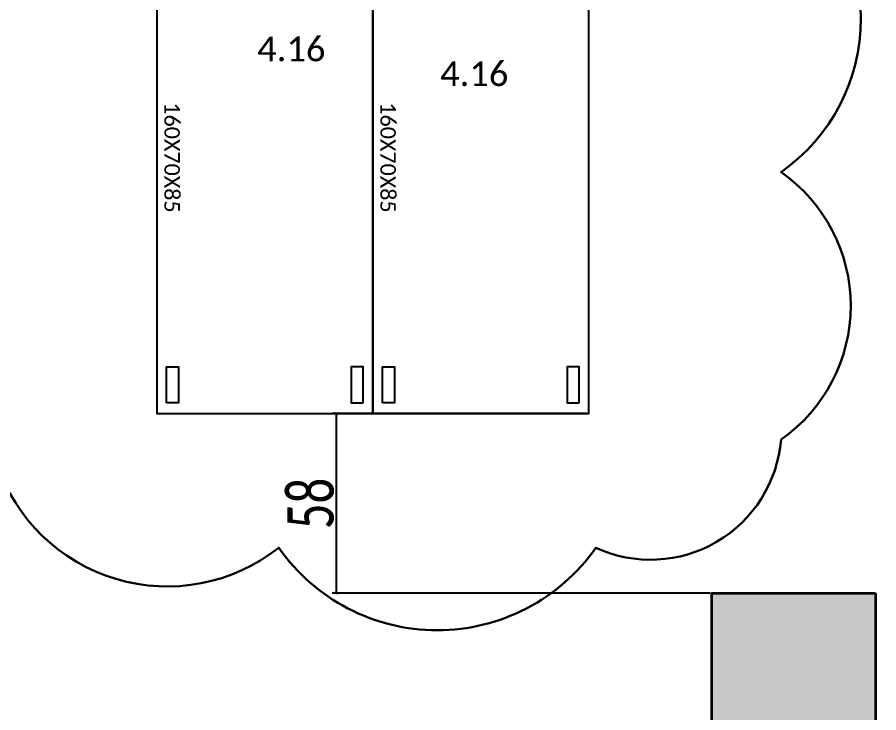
# Model space of a CAD drawing. Header units: millimetres. Extents: x -10496 to -5455, y -188 to 7293.
# Drawn here: x -7467.1 to -7187.8, y 5315.6 to 5541.1 of the extents above; entities that cross this region are included whole.
import ezdxf

# ---------------------------------------------------------------- set-up
doc = ezdxf.new("R2010")
doc.units = ezdxf.units.MM
for name, color, linetype, lineweight in [('00 KOLON TARARMA', 43, 'Continuous', 13), ('GJC_kolon', 87, 'Continuous', 35), ('GJC_ölçüler', 253, 'Continuous', 5)]:
    doc.layers.add(name, color=color, linetype=linetype, lineweight=lineweight)
for name, color, linetype in [('Kıtc-002 Çizgi', 7, 'Continuous'), ('Kıtc-008 Rakam', 1, 'Continuous'), ('S2000-002 Çizgi', 7, 'Continuous')]:
    doc.layers.add(name, color=color, linetype=linetype)
doc.styles.get("Standard").update_dxf_attribs({"font": 'calibri.ttf', "height": 15})
doc.styles.add('Ölçü50', font='calibri.ttf', dxfattribs={"width": 0.7})
doc.dimstyles.new('olcu-10', dxfattribs={"dimtxt": 15, "dimasz": 1, "dimexe": 1.25, "dimexo": 0.625, "dimgap": 0.5, "dimtad": 1, "dimdec": 0, "dimzin": 9, "dimtxsty": 'Ölçü50', "dimblk": 'ARCHTICK', "dimcen": 2, "dimclrd": 256, "dimclre": 256, "dimclrt": 6, "dimazin": 2, "dimtfac": 1, "dimtdec": 0, "dimtix": 1, "dimtmove": 0, "dimatfit": 3, "dimldrblk": 'ARCHTICK', "dimfxl": 1, "dimlwd": -1, "dimarcsym": 0})

# ---------------------------------------------------------------- blocks, each defined once
blk = doc.blocks.new('rölöveteyit')
at = {"layer": '00 KOLON TARARMA'}
h = blk.add_hatch(dxfattribs=at)
h.set_pattern_fill('ANSI33', color=256, scale=2, angle=360, style=0)
h.set_pattern_definition([(45, (1742.308, -41769.38), (-8.980256, 8.980256), []), (45, (1751.288, -41769.38), (-8.980256, 8.980256), [6.35, -3.175])])
h.paths.add_polyline_path([(30417.04, -26995.68), (30420.03, -26995.68), (30420.03, -26985.67), (30348.04, -26985.67), (30348.04, -27055.68), (30362.04, -27055.68), (30417.04, -27055.68)])
h.paths.add_polyline_path([(30401.04, -26375.68), (30348.04, -26375.68), (30348.04, -26625.68), (30401.04, -26625.68)])
h.paths.add_polyline_path([(31913.04, -26564.48), (31913.04, -26375.68), (31860.04, -26375.68), (31860.04, -26625.68), (31913.04, -26625.68)])
h.paths.add_polyline_path([(32967.04, -27005.68), (32967.04, -26999.68), (32967.04, -26985.68), (32967.04, -26979.68), (32912.54, -26979.68), (32912.54, -26985.68), (32917.04, -26985.68), (32917.04, -27000.68), (32912.54, -27000.68), (32912.54, -27079.68), (32967.04, -27079.68)])
at = {"layer": 'GJC_kolon'}
blk.add_lwpolyline([(31913.04, -26375.68), (31913.04, -26625.68), (31860.04, -26625.68), (31860.04, -26375.68), (31913.04, -26375.68)], dxfattribs=at)
blk = doc.blocks.new('A$C276739F3')
at = {"layer": 'Kıtc-002 Çizgi'}
for points in [[(0, 0), (160, 0), (160, 70), (0, 70)], [(3.53, 66.86), (15.18, 66.86), (15.18, 62.98), (3.53, 62.98)], [(156.47, 66.86), (144.82, 66.86), (144.82, 62.98), (156.47, 62.98)], [(3.53, 3.14), (15.18, 3.14), (15.18, 7.02), (3.53, 7.02)], [(156.47, 3.14), (144.82, 3.14), (144.82, 7.02), (156.47, 7.02)]]:
    blk.add_lwpolyline(points, close=True, dxfattribs=at)
blk = doc.blocks.new('A$C228F3DF4')
at = {"layer": 'Kıtc-002 Çizgi'}
blk.add_blockref('A$C276739F3', (0, 0), dxfattribs=at)
at = {"insert": (59.09, 7.45), "char_height": 5, "attachment_point": 1}
blk.add_mtext_dynamic_manual_height_columns('{\\fCalibri|b0|i0|c162|p34;\\C132;160X70X85}', width=57.5219, gutter_width=50, heights=[0], dxfattribs=at)
blk = doc.blocks.new('_ArchTick')
at = {"layer": 'Kıtc-002 Çizgi', "color": 0, "const_width": 0.15}
blk.add_lwpolyline([(-0.5, -0.5), (0.5, 0.5)], dxfattribs=at)
blk = doc.blocks.new('*D133')
at = {"layer": 'Defpoints', "color": 0, "lineweight": 30, "transparency": 16777216}
for p in [(-7281.8, 5412.55, -0.01), (-7363.73, 5354.3), (-7241.88, 5354.3)]:
    blk.add_point(p, dxfattribs=at)
at = {"layer": 'S2000-002 Çizgi', "lineweight": -2, "transparency": 16777216}
for p, q in [((-7282.43, 5412.55), (-7364.98, 5412.55)), ((-7242.51, 5354.3), (-7364.98, 5354.3))]:
    blk.add_line(p, q, dxfattribs=at)
at = {"layer": 'S2000-002 Çizgi', "transparency": 16777216}
blk.add_line((-7363.73, 5412.55), (-7363.73, 5354.3), dxfattribs=at)
for p, rotation in [((-7363.73, 5412.55), 90), ((-7363.73, 5354.3), 270)]:
    blk.add_blockref('_ArchTick', p, dxfattribs=dict(at, rotation=rotation))
at = {"layer": 'S2000-002 Çizgi', "color": 6, "lineweight": 30, "transparency": 16777216, "insert": (-7371.91, 5383.43), "char_height": 15, "attachment_point": 5, "rotation": 90, "style": 'Ölçü50'}
blk.add_mtext('58', dxfattribs=at)

msp = doc.modelspace()

# ---------------------------------------------------------------- block references
at = {"layer": 'GJC_ölçüler'}
msp.add_blockref('rölöveteyit', (-39101.92, 31729.97), dxfattribs=at)

# ---------------------------------------------------------------- next in the draw order: linework, layer by layer
at = {"layer": 'S2000-002 Çizgi', "color": 104, "lineweight": 30, "true_color": 0x1fad36}
msp.add_lwpolyline([(-7473.65, 5600.52, -0.520567), (-7374.92, 5600.52, -0.520567), (-7288.01, 5600.52, -0.520567), (-7219.48, 5590.36, -0.520567), (-7219.48, 5490.86, -0.520567), (-7219.48, 5404.14, -0.520567), (-7279.53, 5369.06, -0.520567), (-7382.29, 5369.06, -0.520567), (-7473.65, 5396.38, -0.520567), (-7473.65, 5505.07, -0.520567)], format="xyb", close=True, dxfattribs=at)

# ---------------------------------------------------------------- next in the draw order: block references
at = {"rotation": 270}
for p in [(-7421.8, 5572.55, -0.01), (-7351.8, 5572.55, -0.01)]:
    msp.add_blockref('A$C228F3DF4', p, dxfattribs=at)

# ---------------------------------------------------------------- next in the draw order: texts
at = {"layer": 'Kıtc-008 Rakam', "color": 1}
for p in [(-7389.27, 5526.8), (-7329.97, 5518.77)]:
    msp.add_text('4.16', height=8, dxfattribs=at).set_placement(p)

# ---------------------------------------------------------------- next in the draw order: dimensions: what is measured, and where the dimension line sits
at = {"layer": 'S2000-002 Çizgi', "color": 104, "lineweight": 30, "true_color": 0x1fad36}
dim = msp.add_linear_dim(base=(-7363.73, 5354.3), p1=(-7281.8, 5412.55, -0.01), p2=(-7241.88, 5354.3), angle=90, dimstyle='olcu-10', dxfattribs=at)
dim.commit()
dim.dimension.update_dxf_attribs({"geometry": '*D133', "text_midpoint": (-7371.91, 5383.43)})

doc.saveas('drawing.dxf')
